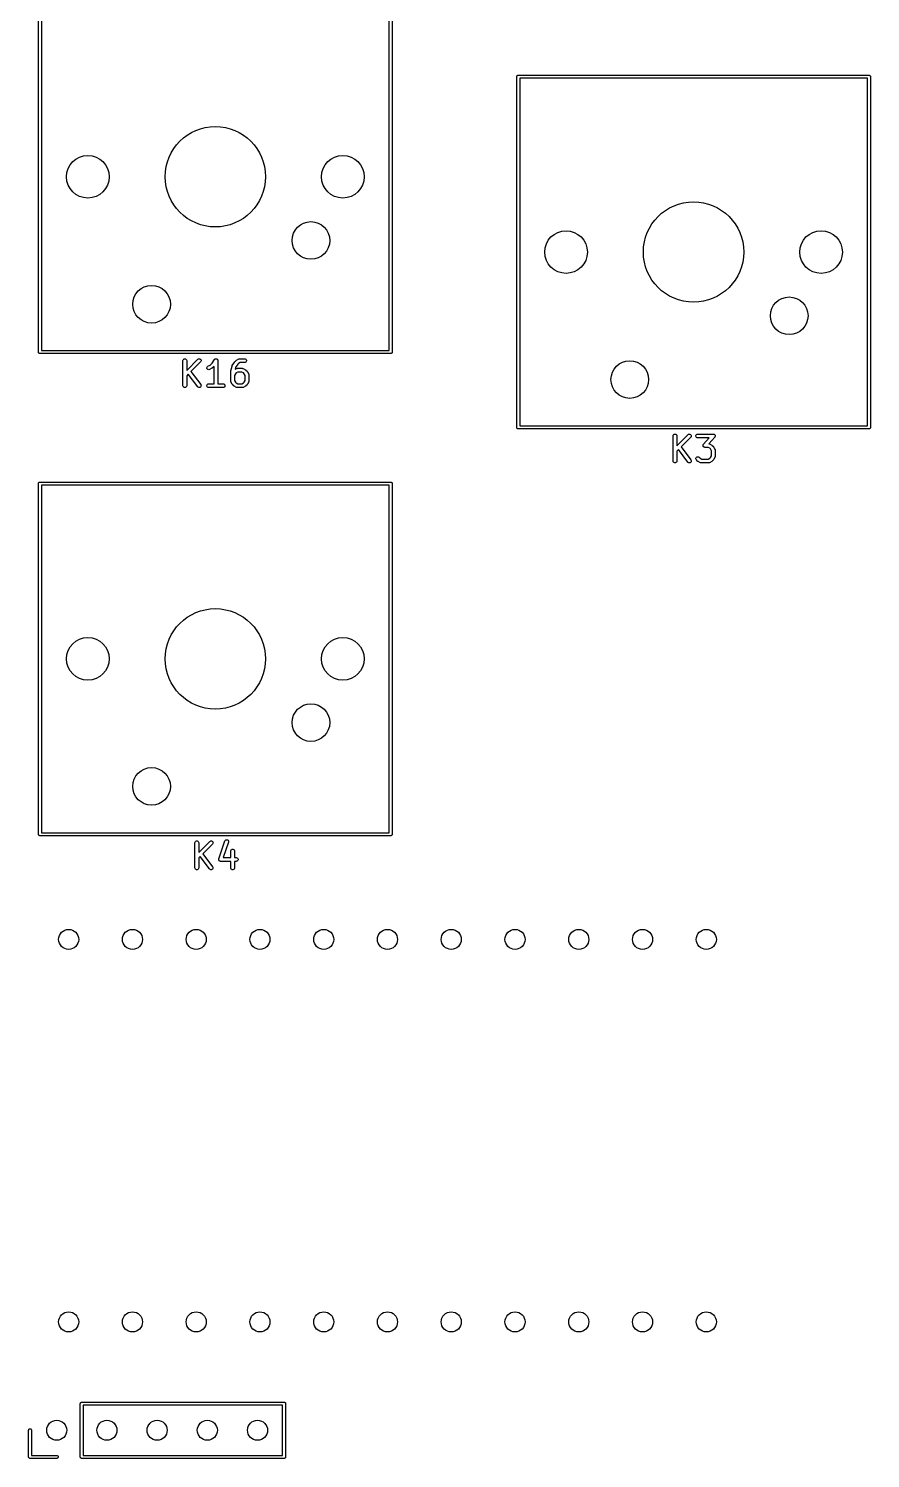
# Model space of a CAD drawing. Extents: x 77 to 205, y -111 to -14.
# Drawn here: x 133.8 to 167.3, y -110.6 to -53.6 of the extents above; entities that cross this region are included whole.
import ezdxf

# ---------------------------------------------------------------- set-up
doc = ezdxf.new("R2010")
doc.units = 0
doc.header["$MEASUREMENT"] = 0
doc.layers.add('BLACK', color=7, linetype='CONTINUOUS')

msp = doc.modelspace()

# ---------------------------------------------------------------- linework, layer by layer
at = {"layer": 'BLACK', "linetype": 'CONTINUOUS'}
for p, q in [((134.179, -66.5222), (134.179, -52.5418)), ((134.299, -52.607), (134.299, -66.457)), ((148.149, -66.457), (148.149, -52.607)), ((148.269, -52.5418), (148.269, -66.5222)), ((153.229, -55.5364), (153.231, -55.5314)), ((153.229, -55.5418), (153.229, -55.5364)), ((153.229, -69.5222), (153.229, -55.5418)), ((153.231, -55.5314), (153.232, -55.5262)), ((153.232, -55.5262), (153.234, -55.5216)), ((153.234, -55.5216), (153.236, -55.5165)), ((153.236, -55.5165), (153.24, -55.5124)), ((153.24, -55.5124), (153.242, -55.5078)), ((153.242, -55.5078), (153.246, -55.5044)), ((153.246, -55.5044), (153.25, -55.5003)), ((153.25, -55.5003), (153.254, -55.4977)), ((153.254, -55.4977), (153.259, -55.4942)), ((153.259, -55.4942), (153.264, -55.4924)), ((153.264, -55.4924), (153.268, -55.4897)), ((153.268, -55.4897), (153.273, -55.4888)), ((153.273, -55.4888), (153.278, -55.487)), ((153.278, -55.487), (153.284, -55.487)), ((153.284, -55.487), (153.284, -55.487)), ((153.284, -55.487), (167.264, -55.487)), ((153.349, -55.607), (153.349, -69.457)), ((167.199, -55.607), (153.349, -55.607)), ((167.199, -69.457), (167.199, -55.607)), ((167.264, -55.487), (167.27, -55.487)), ((167.264, -55.487), (167.264, -55.487)), ((167.27, -55.487), (167.275, -55.4888)), ((167.275, -55.4888), (167.28, -55.4897)), ((167.28, -55.4897), (167.284, -55.4924)), ((167.284, -55.4924), (167.289, -55.4942)), ((167.289, -55.4942), (167.294, -55.4977)), ((167.294, -55.4977), (167.298, -55.5003)), ((167.298, -55.5003), (167.302, -55.5044)), ((167.302, -55.5044), (167.306, -55.5078)), ((167.306, -55.5078), (167.308, -55.5125)), ((167.308, -55.5125), (167.312, -55.5165)), ((167.312, -55.5165), (167.314, -55.5215)), ((167.314, -55.5215), (167.316, -55.5262)), ((167.316, -55.5262), (167.317, -55.5314)), ((167.317, -55.5314), (167.319, -55.5364)), ((167.319, -55.5364), (167.319, -55.5417)), ((167.319, -55.5417), (167.319, -55.5418)), ((167.319, -55.5418), (167.319, -69.5222)), ((134.179, -66.5223), (134.179, -66.5222)), ((134.179, -66.5276), (134.179, -66.5223)), ((134.181, -66.5326), (134.179, -66.5276)), ((134.182, -66.5378), (134.181, -66.5326)), ((134.184, -66.5425), (134.182, -66.5378)), ((134.186, -66.5475), (134.184, -66.5425)), ((134.19, -66.5515), (134.186, -66.5475)), ((134.192, -66.5562), (134.19, -66.5515)), ((134.196, -66.5596), (134.192, -66.5562)), ((134.2, -66.5637), (134.196, -66.5596)), ((134.204, -66.5663), (134.2, -66.5637)), ((134.209, -66.5698), (134.204, -66.5663)), ((134.214, -66.5716), (134.209, -66.5698)), ((134.218, -66.5743), (134.214, -66.5716)), ((134.223, -66.5752), (134.218, -66.5743)), ((134.228, -66.577), (134.223, -66.5752)), ((134.234, -66.577), (134.228, -66.577)), ((148.214, -66.577), (134.234, -66.577)), ((134.234, -66.577), (134.234, -66.577)), ((134.299, -66.457), (148.149, -66.457)), ((148.22, -66.577), (148.214, -66.577)), ((148.214, -66.577), (148.214, -66.577)), ((148.225, -66.5752), (148.22, -66.577)), ((148.23, -66.5743), (148.225, -66.5752)), ((148.234, -66.5716), (148.23, -66.5743)), ((148.239, -66.5698), (148.234, -66.5716)), ((148.244, -66.5663), (148.239, -66.5698)), ((148.248, -66.5637), (148.244, -66.5663)), ((148.252, -66.5596), (148.248, -66.5637)), ((148.256, -66.5562), (148.252, -66.5596)), ((148.258, -66.5515), (148.256, -66.5562)), ((148.262, -66.5475), (148.258, -66.5515)), ((148.264, -66.5425), (148.262, -66.5475)), ((148.266, -66.5378), (148.264, -66.5425)), ((148.267, -66.5326), (148.266, -66.5378)), ((148.269, -66.5276), (148.267, -66.5326)), ((148.269, -66.5222), (148.269, -66.5223)), ((148.269, -66.5223), (148.269, -66.5276)), ((139.935, -66.8584), (139.939, -66.8327)), ((139.935, -67.8584), (139.935, -66.8584)), ((139.939, -66.8327), (139.952, -66.8102)), ((139.952, -66.8102), (139.972, -66.7934)), ((139.972, -66.7934), (139.997, -66.7845)), ((139.997, -66.7845), (140.023, -66.7845)), ((140.023, -66.7845), (140.047, -66.7934)), ((140.047, -66.7934), (140.067, -66.8102)), ((140.067, -66.8102), (140.08, -66.8327)), ((140.08, -66.8327), (140.085, -66.8584)), ((140.085, -67.2487), (140.528, -66.8053)), ((140.085, -66.8584), (140.085, -67.2487)), ((140.634, -66.9114), (140.252, -67.294)), ((140.528, -66.8053), (140.549, -66.7904)), ((140.549, -66.7904), (140.575, -66.7837)), ((140.575, -66.7837), (140.601, -66.7859)), ((140.601, -66.7859), (140.624, -66.7969)), ((140.624, -66.7969), (140.643, -66.8154)), ((140.649, -66.8901), (140.634, -66.9114)), ((140.643, -66.8154), (140.654, -66.839)), ((140.656, -66.8649), (140.649, -66.8901)), ((140.654, -66.839), (140.656, -66.8649)), ((140.887, -67.1396), (140.893, -67.1143)), ((140.89, -67.1655), (140.887, -67.1396)), ((140.902, -67.1888), (140.89, -67.1655)), ((140.893, -67.1143), (140.908, -67.0925)), ((140.921, -67.2067), (140.902, -67.1888)), ((140.908, -67.0925), (140.929, -67.077)), ((140.945, -67.217), (140.921, -67.2067)), ((140.929, -67.077), (141.013, -67.0348)), ((140.971, -67.2186), (140.945, -67.217)), ((140.996, -67.2112), (140.971, -67.2186)), ((141.091, -67.1636), (140.996, -67.2112)), ((141.013, -67.0348), (141.094, -66.9535)), ((141.101, -67.1564), (141.091, -67.1636)), ((141.094, -66.9535), (141.185, -66.8168)), ((141.11, -67.1495), (141.101, -67.1564)), ((141.173, -67.0871), (141.11, -67.1495)), ((141.173, -67.7834), (141.173, -67.0871)), ((141.185, -66.8168), (141.188, -66.8138)), ((141.188, -66.8138), (141.19, -66.8102)), ((141.19, -66.8102), (141.197, -66.8044)), ((141.197, -66.8044), (141.203, -66.7979)), ((141.203, -66.7979), (141.207, -66.7961)), ((141.207, -66.7961), (141.21, -66.7934)), ((141.21, -66.7934), (141.219, -66.7904)), ((141.219, -66.7904), (141.227, -66.7864)), ((141.227, -66.7864), (141.231, -66.7859)), ((141.231, -66.7859), (141.235, -66.7845)), ((141.235, -66.7845), (141.244, -66.7845)), ((141.244, -66.7845), (141.253, -66.7835)), ((141.253, -66.7835), (141.257, -66.7845)), ((141.257, -66.7845), (141.261, -66.7845)), ((141.261, -66.7845), (141.269, -66.7876)), ((141.269, -66.7876), (141.278, -66.7897)), ((141.278, -66.7897), (141.281, -66.792)), ((141.281, -66.792), (141.285, -66.7934)), ((141.285, -66.7934), (141.292, -66.7992)), ((141.292, -66.7992), (141.3, -66.8041)), ((141.3, -66.8041), (141.302, -66.8075)), ((141.302, -66.8075), (141.305, -66.8102)), ((141.305, -66.8102), (141.31, -66.8179)), ((141.31, -66.8179), (141.315, -66.8251)), ((141.315, -66.8251), (141.316, -66.8291)), ((141.316, -66.8291), (141.318, -66.8327)), ((141.318, -66.8327), (141.32, -66.8415)), ((141.32, -66.8415), (141.322, -66.8501)), ((141.322, -66.8501), (141.322, -66.8543)), ((141.322, -66.8543), (141.323, -66.8584)), ((141.323, -66.8584), (141.323, -67.7834)), ((141.842, -67.2688), (141.889, -67.0783)), ((141.889, -67.0783), (141.895, -67.0667)), ((141.895, -67.0667), (141.9, -67.0549)), ((141.9, -67.0549), (141.995, -66.912)), ((141.995, -66.912), (142, -66.9067)), ((142, -66.9067), (142.004, -66.9006)), ((142.004, -66.9006), (142.052, -66.853)), ((142.032, -67.1273), (142.013, -67.2014)), ((142.013, -67.2014), (142.071, -67.1723)), ((142.116, -67.0014), (142.032, -67.1273)), ((142.052, -66.853), (142.062, -66.8461)), ((142.062, -66.8461), (142.071, -66.8389)), ((142.071, -66.8389), (142.167, -66.7913)), ((142.071, -67.1723), (142.076, -67.171)), ((142.076, -67.171), (142.079, -67.1689)), ((142.079, -67.1689), (142.088, -67.1673)), ((142.088, -67.1673), (142.096, -67.1648)), ((142.096, -67.1648), (142.101, -67.1651)), ((142.101, -67.1651), (142.105, -67.1643)), ((142.105, -67.1643), (142.295, -67.1643)), ((142.149, -66.9676), (142.116, -67.0014)), ((142.218, -66.9334), (142.149, -66.9676)), ((142.167, -66.7913), (142.171, -66.7901)), ((142.171, -66.7901), (142.175, -66.7879)), ((142.175, -66.7879), (142.183, -66.7864)), ((142.183, -66.7864), (142.192, -66.7839)), ((142.192, -66.7839), (142.196, -66.7841)), ((142.196, -66.7841), (142.2, -66.7834)), ((142.2, -66.7834), (142.391, -66.7834)), ((142.391, -66.9334), (142.218, -66.9334)), ((142.295, -67.1643), (142.3, -67.1651)), ((142.3, -67.1651), (142.304, -67.1648)), ((142.304, -67.1648), (142.312, -67.1673)), ((142.312, -67.1673), (142.321, -67.1689)), ((142.321, -67.1689), (142.325, -67.171)), ((142.325, -67.171), (142.329, -67.1723)), ((142.329, -67.1723), (142.424, -67.2199)), ((142.391, -66.7834), (142.416, -66.7879)), ((142.416, -66.9289), (142.391, -66.9334)), ((142.416, -66.7879), (142.439, -66.8009)), ((142.439, -66.9158), (142.416, -66.9289)), ((142.439, -66.8009), (142.456, -66.8209)), ((142.456, -66.8959), (142.439, -66.9158)), ((142.456, -66.8209), (142.465, -66.8454)), ((142.465, -66.8714), (142.456, -66.8959)), ((142.465, -66.8454), (142.465, -66.8714)), ((140.144, -67.4011), (140.085, -67.4609)), ((140.085, -67.4609), (140.085, -67.8584)), ((140.521, -67.9034), (140.144, -67.4011)), ((140.252, -67.294), (140.641, -67.8134)), ((140.936, -67.7879), (140.962, -67.7834)), ((140.962, -67.7834), (141.173, -67.7834)), ((141.323, -67.7834), (141.534, -67.7834)), ((141.534, -67.7834), (141.559, -67.7879)), ((141.839, -67.287), (141.841, -67.2779)), ((141.839, -67.6679), (141.839, -67.287)), ((141.84, -67.6722), (141.839, -67.6679)), ((141.84, -67.6765), (141.84, -67.6722)), ((141.842, -67.6849), (141.84, -67.6765)), ((141.841, -67.2779), (141.842, -67.2688)), ((141.844, -67.6936), (141.842, -67.6849)), ((141.846, -67.6973), (141.844, -67.6936)), ((141.847, -67.7014), (141.846, -67.6973)), ((141.895, -67.7967), (141.847, -67.7014)), ((142.024, -67.379), (141.989, -67.4475)), ((141.989, -67.4475), (141.989, -67.6502)), ((141.989, -67.6502), (142.024, -67.7187)), ((142.054, -67.3486), (142.024, -67.379)), ((142.024, -67.7187), (142.054, -67.7491)), ((142.123, -67.3143), (142.054, -67.3486)), ((142.054, -67.7491), (142.123, -67.7834)), ((142.278, -67.3143), (142.123, -67.3143)), ((142.123, -67.7834), (142.278, -67.7834)), ((142.346, -67.3486), (142.278, -67.3143)), ((142.278, -67.7834), (142.346, -67.7491)), ((142.377, -67.379), (142.346, -67.3486)), ((142.346, -67.7491), (142.377, -67.7187)), ((142.411, -67.4475), (142.377, -67.379)), ((142.377, -67.7187), (142.411, -67.6502)), ((142.411, -67.6502), (142.411, -67.4475)), ((142.424, -67.2199), (142.434, -67.227)), ((142.434, -67.227), (142.444, -67.2339)), ((142.444, -67.2339), (142.491, -67.2815)), ((142.491, -67.2815), (142.498, -67.2914)), ((142.498, -67.2914), (142.505, -67.301)), ((142.505, -67.301), (142.553, -67.3963)), ((142.553, -67.7014), (142.505, -67.7967)), ((142.553, -67.3963), (142.554, -67.4004)), ((142.554, -67.6973), (142.553, -67.7014)), ((142.554, -67.4004), (142.556, -67.4042)), ((142.556, -67.6936), (142.554, -67.6973)), ((142.556, -67.4042), (142.558, -67.4128)), ((142.558, -67.6849), (142.556, -67.6936)), ((142.558, -67.4128), (142.56, -67.4212)), ((142.56, -67.6765), (142.558, -67.6849)), ((142.56, -67.4212), (142.56, -67.4255)), ((142.56, -67.4255), (142.561, -67.4298)), ((142.561, -67.6679), (142.56, -67.6722)), ((142.56, -67.6722), (142.56, -67.6765)), ((142.561, -67.4298), (142.561, -67.6679)), ((139.939, -67.884), (139.935, -67.8584)), ((139.952, -67.9066), (139.939, -67.884)), ((139.972, -67.9233), (139.952, -67.9066)), ((139.997, -67.9322), (139.972, -67.9233)), ((140.023, -67.9322), (139.997, -67.9322)), ((140.047, -67.9233), (140.023, -67.9322)), ((140.067, -67.9066), (140.047, -67.9233)), ((140.08, -67.884), (140.067, -67.9066)), ((140.085, -67.8584), (140.08, -67.884)), ((140.54, -67.9212), (140.521, -67.9034)), ((140.564, -67.9314), (140.54, -67.9212)), ((140.59, -67.9328), (140.564, -67.9314)), ((140.615, -67.9253), (140.59, -67.9328)), ((140.636, -67.9097), (140.615, -67.9253)), ((140.65, -67.8878), (140.636, -67.9097)), ((140.641, -67.8134), (140.653, -67.8366)), ((140.656, -67.8625), (140.65, -67.8878)), ((140.653, -67.8366), (140.656, -67.8625)), ((140.888, -67.8454), (140.897, -67.8209)), ((140.888, -67.8714), (140.888, -67.8454)), ((140.897, -67.8959), (140.888, -67.8714)), ((140.897, -67.8209), (140.914, -67.8009)), ((140.914, -67.9158), (140.897, -67.8959)), ((140.914, -67.8009), (140.936, -67.7879)), ((140.936, -67.9289), (140.914, -67.9158)), ((140.962, -67.9334), (140.936, -67.9289)), ((141.534, -67.9334), (140.962, -67.9334)), ((141.559, -67.9289), (141.534, -67.9334)), ((141.559, -67.7879), (141.582, -67.8009)), ((141.582, -67.9158), (141.559, -67.9289)), ((141.582, -67.8009), (141.598, -67.8209)), ((141.598, -67.8959), (141.582, -67.9158)), ((141.598, -67.8209), (141.607, -67.8454)), ((141.607, -67.8714), (141.598, -67.8959)), ((141.607, -67.8454), (141.607, -67.8714)), ((141.902, -67.8063), (141.895, -67.7967)), ((141.909, -67.8162), (141.902, -67.8063)), ((141.957, -67.8638), (141.909, -67.8162)), ((141.967, -67.8707), (141.957, -67.8638)), ((141.976, -67.8778), (141.967, -67.8707)), ((142.071, -67.9255), (141.976, -67.8778)), ((142.076, -67.9267), (142.071, -67.9255)), ((142.079, -67.9289), (142.076, -67.9267)), ((142.088, -67.9304), (142.079, -67.9289)), ((142.096, -67.9329), (142.088, -67.9304)), ((142.101, -67.9326), (142.096, -67.9329)), ((142.105, -67.9334), (142.101, -67.9326)), ((142.295, -67.9334), (142.105, -67.9334)), ((142.3, -67.9326), (142.295, -67.9334)), ((142.304, -67.9329), (142.3, -67.9326)), ((142.312, -67.9304), (142.304, -67.9329)), ((142.321, -67.9289), (142.312, -67.9304)), ((142.325, -67.9267), (142.321, -67.9289)), ((142.329, -67.9255), (142.325, -67.9267)), ((142.424, -67.8778), (142.329, -67.9255)), ((142.434, -67.8707), (142.424, -67.8778)), ((142.444, -67.8638), (142.434, -67.8707)), ((142.491, -67.8162), (142.444, -67.8638)), ((142.498, -67.8063), (142.491, -67.8162)), ((142.505, -67.7967), (142.498, -67.8063)), ((153.349, -69.457), (167.199, -69.457)), ((153.229, -69.5223), (153.229, -69.5222)), ((153.229, -69.5276), (153.229, -69.5223)), ((153.231, -69.5326), (153.229, -69.5276)), ((153.232, -69.5378), (153.231, -69.5326)), ((153.234, -69.5425), (153.232, -69.5378)), ((153.236, -69.5475), (153.234, -69.5425)), ((153.24, -69.5515), (153.236, -69.5475)), ((153.242, -69.5562), (153.24, -69.5515)), ((153.246, -69.5596), (153.242, -69.5562)), ((153.25, -69.5637), (153.246, -69.5596)), ((153.254, -69.5663), (153.25, -69.5637)), ((153.259, -69.5698), (153.254, -69.5663)), ((153.264, -69.5716), (153.259, -69.5698)), ((153.268, -69.5743), (153.264, -69.5716)), ((153.273, -69.5752), (153.268, -69.5743)), ((153.278, -69.577), (153.273, -69.5752)), ((153.284, -69.577), (153.278, -69.577)), ((167.264, -69.577), (153.284, -69.577)), ((153.284, -69.577), (153.284, -69.577)), ((159.461, -69.8584), (159.465, -69.8327)), ((159.461, -70.8584), (159.461, -69.8584)), ((159.465, -69.8327), (159.478, -69.8102)), ((159.478, -69.8102), (159.498, -69.7934)), ((159.498, -69.7934), (159.523, -69.7845)), ((159.523, -69.7845), (159.549, -69.7845)), ((159.549, -69.7845), (159.573, -69.7934)), ((159.573, -69.7934), (159.593, -69.8102)), ((159.593, -69.8102), (159.606, -69.8327)), ((159.606, -69.8327), (159.611, -69.8584)), ((159.611, -70.2487), (160.054, -69.8053)), ((159.611, -69.8584), (159.611, -70.2487)), ((160.16, -69.9114), (159.778, -70.294)), ((160.054, -69.8053), (160.076, -69.7904)), ((160.076, -69.7904), (160.101, -69.7837)), ((160.101, -69.7837), (160.127, -69.7859)), ((160.127, -69.7859), (160.15, -69.7969)), ((160.15, -69.7969), (160.169, -69.8154)), ((160.175, -69.8901), (160.16, -69.9114)), ((160.169, -69.8154), (160.18, -69.839)), ((160.182, -69.8649), (160.175, -69.8901)), ((160.18, -69.839), (160.182, -69.8649)), ((160.367, -69.8454), (160.376, -69.8209)), ((160.367, -69.8714), (160.367, -69.8454)), ((160.376, -69.8959), (160.367, -69.8714)), ((160.376, -69.8209), (160.392, -69.8009)), ((160.392, -69.9158), (160.376, -69.8959)), ((160.392, -69.8009), (160.415, -69.7879)), ((160.415, -69.9289), (160.392, -69.9158)), ((160.415, -69.7879), (160.441, -69.7834)), ((160.441, -69.9334), (160.415, -69.9289)), ((160.441, -69.7834), (161.06, -69.7834)), ((160.894, -69.9334), (160.441, -69.9334)), ((160.67, -70.1899), (160.894, -69.9334)), ((161.116, -69.9078), (160.889, -70.1678)), ((161.06, -69.7834), (161.067, -69.7847)), ((161.067, -69.7847), (161.074, -69.7848)), ((161.074, -69.7848), (161.08, -69.7869)), ((161.08, -69.7869), (161.085, -69.7879)), ((161.085, -69.7879), (161.092, -69.7916)), ((161.092, -69.7916), (161.099, -69.7942)), ((161.099, -69.7942), (161.103, -69.798)), ((161.103, -69.798), (161.108, -69.8009)), ((161.108, -69.8009), (161.113, -69.8065)), ((161.113, -69.8065), (161.118, -69.8114)), ((161.12, -69.9015), (161.116, -69.9078)), ((161.118, -69.8114), (161.121, -69.8164)), ((161.125, -69.8959), (161.12, -69.9015)), ((161.121, -69.8164), (161.125, -69.8209)), ((161.125, -69.8209), (161.127, -69.8278)), ((161.127, -69.8904), (161.125, -69.8959)), ((161.127, -69.8278), (161.131, -69.8342)), ((161.13, -69.8855), (161.127, -69.8904)), ((161.131, -69.8783), (161.13, -69.8855)), ((161.131, -69.8342), (161.132, -69.8399)), ((161.134, -69.8714), (161.131, -69.8783)), ((161.132, -69.8399), (161.134, -69.8454)), ((161.134, -69.8454), (161.134, -69.8527)), ((161.134, -69.8527), (161.135, -69.8599)), ((161.135, -69.8599), (161.134, -69.8656)), ((161.134, -69.8656), (161.134, -69.8714)), ((167.27, -69.577), (167.264, -69.577)), ((167.264, -69.577), (167.264, -69.577)), ((167.275, -69.5752), (167.27, -69.577)), ((167.28, -69.5743), (167.275, -69.5752)), ((167.284, -69.5716), (167.28, -69.5743)), ((167.289, -69.5698), (167.284, -69.5716)), ((167.294, -69.5663), (167.289, -69.5698)), ((167.298, -69.5637), (167.294, -69.5663)), ((167.302, -69.5596), (167.298, -69.5637)), ((167.306, -69.5562), (167.302, -69.5596)), ((167.308, -69.5515), (167.306, -69.5562)), ((167.312, -69.5475), (167.308, -69.5515)), ((167.314, -69.5425), (167.312, -69.5475)), ((167.316, -69.5378), (167.314, -69.5425)), ((167.317, -69.5326), (167.316, -69.5378)), ((167.319, -69.5276), (167.317, -69.5326)), ((167.319, -69.5222), (167.319, -69.5223)), ((167.319, -69.5223), (167.319, -69.5276)), ((159.671, -70.4011), (159.611, -70.4609)), ((159.611, -70.4609), (159.611, -70.8584)), ((160.047, -70.9034), (159.671, -70.4011)), ((159.778, -70.294), (160.167, -70.8134)), ((160.651, -70.2378), (160.653, -70.2321)), ((160.653, -70.245), (160.651, -70.2378)), ((160.653, -70.2263), (160.655, -70.2194)), ((160.653, -70.2321), (160.653, -70.2263)), ((160.653, -70.2524), (160.653, -70.245)), ((160.654, -70.2578), (160.653, -70.2524)), ((160.655, -70.2635), (160.654, -70.2578)), ((160.655, -70.2194), (160.656, -70.2122)), ((160.659, -70.2699), (160.655, -70.2635)), ((160.656, -70.2122), (160.659, -70.2073)), ((160.659, -70.2073), (160.661, -70.2018)), ((160.661, -70.2768), (160.659, -70.2699)), ((160.661, -70.2018), (160.666, -70.1962)), ((160.665, -70.2813), (160.661, -70.2768)), ((160.668, -70.2863), (160.665, -70.2813)), ((160.666, -70.1962), (160.67, -70.1899)), ((160.673, -70.2912), (160.668, -70.2863)), ((160.678, -70.2968), (160.673, -70.2912)), ((160.683, -70.2997), (160.678, -70.2968)), ((160.688, -70.3035), (160.683, -70.2997)), ((160.694, -70.3061), (160.688, -70.3035)), ((160.701, -70.3098), (160.694, -70.3061)), ((160.706, -70.3108), (160.701, -70.3098)), ((160.712, -70.3129), (160.706, -70.3108)), ((160.719, -70.3131), (160.712, -70.3129)), ((160.726, -70.3143), (160.719, -70.3131)), ((160.852, -70.3143), (160.726, -70.3143)), ((160.92, -70.3486), (160.852, -70.3143)), ((160.889, -70.1678), (160.895, -70.1689)), ((160.895, -70.1689), (160.899, -70.171)), ((160.899, -70.171), (160.903, -70.1723)), ((160.903, -70.1723), (160.998, -70.2199)), ((160.95, -70.379), (160.92, -70.3486)), ((160.985, -70.4475), (160.95, -70.379)), ((160.985, -70.6502), (160.985, -70.4475)), ((160.998, -70.2199), (161.008, -70.227)), ((161.008, -70.227), (161.018, -70.2339)), ((161.018, -70.2339), (161.065, -70.2815)), ((161.065, -70.2815), (161.072, -70.2914)), ((161.072, -70.2914), (161.079, -70.301)), ((161.079, -70.301), (161.127, -70.3963)), ((161.127, -70.3963), (161.128, -70.4004)), ((161.128, -70.4004), (161.13, -70.4042)), ((161.13, -70.4042), (161.132, -70.4128)), ((161.132, -70.4128), (161.134, -70.4212)), ((161.134, -70.4212), (161.134, -70.4255)), ((161.134, -70.4255), (161.135, -70.4298)), ((161.135, -70.4298), (161.135, -70.6679)), ((159.465, -70.884), (159.461, -70.8584)), ((159.478, -70.9066), (159.465, -70.884)), ((159.498, -70.9233), (159.478, -70.9066)), ((159.523, -70.9322), (159.498, -70.9233)), ((159.549, -70.9322), (159.523, -70.9322)), ((159.573, -70.9233), (159.549, -70.9322)), ((159.593, -70.9066), (159.573, -70.9233)), ((159.606, -70.884), (159.593, -70.9066)), ((159.611, -70.8584), (159.606, -70.884)), ((160.066, -70.9212), (160.047, -70.9034)), ((160.09, -70.9314), (160.066, -70.9212)), ((160.116, -70.9328), (160.09, -70.9314)), ((160.141, -70.9253), (160.116, -70.9328)), ((160.162, -70.9097), (160.141, -70.9253)), ((160.176, -70.8878), (160.162, -70.9097)), ((160.167, -70.8134), (160.179, -70.8366)), ((160.182, -70.8625), (160.176, -70.8878)), ((160.179, -70.8366), (160.182, -70.8625)), ((160.366, -70.7697), (160.368, -70.7437)), ((160.373, -70.7948), (160.366, -70.7697)), ((160.368, -70.7437), (160.379, -70.7201)), ((160.388, -70.8162), (160.373, -70.7948)), ((160.379, -70.7201), (160.398, -70.7017)), ((160.435, -70.8638), (160.388, -70.8162)), ((160.398, -70.7017), (160.421, -70.6907)), ((160.421, -70.6907), (160.447, -70.6884)), ((160.445, -70.8707), (160.435, -70.8638)), ((160.455, -70.8778), (160.445, -70.8707)), ((160.447, -70.6884), (160.472, -70.6952)), ((160.55, -70.9255), (160.455, -70.8778)), ((160.472, -70.6952), (160.494, -70.7101)), ((160.494, -70.7101), (160.533, -70.7491)), ((160.533, -70.7491), (160.601, -70.7834)), ((160.554, -70.9267), (160.55, -70.9255)), ((160.558, -70.9289), (160.554, -70.9267)), ((160.567, -70.9304), (160.558, -70.9289)), ((160.575, -70.9329), (160.567, -70.9304)), ((160.579, -70.9326), (160.575, -70.9329)), ((160.584, -70.9334), (160.579, -70.9326)), ((160.869, -70.9334), (160.584, -70.9334)), ((160.601, -70.7834), (160.852, -70.7834)), ((160.852, -70.7834), (160.92, -70.7491)), ((160.873, -70.9326), (160.869, -70.9334)), ((160.878, -70.9329), (160.873, -70.9326)), ((160.886, -70.9304), (160.878, -70.9329)), ((160.895, -70.9289), (160.886, -70.9304)), ((160.899, -70.9267), (160.895, -70.9289)), ((160.903, -70.9255), (160.899, -70.9267)), ((160.998, -70.8778), (160.903, -70.9255)), ((160.92, -70.7491), (160.95, -70.7187)), ((160.95, -70.7187), (160.985, -70.6502)), ((161.008, -70.8707), (160.998, -70.8778)), ((161.018, -70.8638), (161.008, -70.8707)), ((161.065, -70.8162), (161.018, -70.8638)), ((161.072, -70.8063), (161.065, -70.8162)), ((161.079, -70.7967), (161.072, -70.8063)), ((161.127, -70.7014), (161.079, -70.7967)), ((161.128, -70.6973), (161.127, -70.7014)), ((161.13, -70.6936), (161.128, -70.6973)), ((161.132, -70.6849), (161.13, -70.6936)), ((161.134, -70.6765), (161.132, -70.6849)), ((161.135, -70.6679), (161.134, -70.6722)), ((161.134, -70.6722), (161.134, -70.6765)), ((134.179, -71.7444), (134.181, -71.7394)), ((134.179, -71.7498), (134.179, -71.7444)), ((134.179, -85.7302), (134.179, -71.7498)), ((134.181, -71.7394), (134.182, -71.7342)), ((134.182, -71.7342), (134.184, -71.7296)), ((134.184, -71.7296), (134.186, -71.7245)), ((134.186, -71.7245), (134.19, -71.7204)), ((134.19, -71.7204), (134.192, -71.7158)), ((134.192, -71.7158), (134.196, -71.7124)), ((134.196, -71.7124), (134.2, -71.7083)), ((134.2, -71.7083), (134.204, -71.7057)), ((134.204, -71.7057), (134.209, -71.7022)), ((134.209, -71.7022), (134.214, -71.7004)), ((134.214, -71.7004), (134.218, -71.6977)), ((134.218, -71.6977), (134.223, -71.6968)), ((134.223, -71.6968), (134.228, -71.695)), ((134.228, -71.695), (134.234, -71.695)), ((134.234, -71.695), (134.234, -71.695)), ((134.234, -71.695), (148.214, -71.695)), ((148.214, -71.695), (148.22, -71.695)), ((148.214, -71.695), (148.214, -71.695)), ((148.22, -71.695), (148.225, -71.6968)), ((148.225, -71.6968), (148.23, -71.6977)), ((148.23, -71.6977), (148.234, -71.7004)), ((148.234, -71.7004), (148.239, -71.7022)), ((148.239, -71.7022), (148.244, -71.7057)), ((148.244, -71.7057), (148.248, -71.7083)), ((148.248, -71.7083), (148.252, -71.7124)), ((148.252, -71.7124), (148.256, -71.7158)), ((148.256, -71.7158), (148.258, -71.7205)), ((148.258, -71.7205), (148.262, -71.7245)), ((148.262, -71.7245), (148.264, -71.7295)), ((148.264, -71.7295), (148.266, -71.7342)), ((148.266, -71.7342), (148.267, -71.7394)), ((148.267, -71.7394), (148.269, -71.7444)), ((148.269, -71.7444), (148.269, -71.7497)), ((148.269, -71.7497), (148.269, -71.7498)), ((148.269, -71.7498), (148.269, -85.7302)), ((134.299, -71.815), (134.299, -85.665)), ((148.149, -71.815), (134.299, -71.815)), ((148.149, -85.665), (148.149, -71.815)), ((134.179, -85.7303), (134.179, -85.7302)), ((134.179, -85.7356), (134.179, -85.7303)), ((134.181, -85.7406), (134.179, -85.7356)), ((134.182, -85.7458), (134.181, -85.7406)), ((134.184, -85.7505), (134.182, -85.7458)), ((134.186, -85.7555), (134.184, -85.7505)), ((134.19, -85.7595), (134.186, -85.7555)), ((134.192, -85.7642), (134.19, -85.7595)), ((134.196, -85.7676), (134.192, -85.7642)), ((134.2, -85.7717), (134.196, -85.7676)), ((134.204, -85.7743), (134.2, -85.7717)), ((134.209, -85.7778), (134.204, -85.7743)), ((134.214, -85.7796), (134.209, -85.7778)), ((134.218, -85.7823), (134.214, -85.7796)), ((134.223, -85.7832), (134.218, -85.7823)), ((134.228, -85.785), (134.223, -85.7832)), ((134.234, -85.785), (134.228, -85.785)), ((148.214, -85.785), (134.234, -85.785)), ((134.234, -85.785), (134.234, -85.785)), ((134.299, -85.665), (148.149, -85.665)), ((140.428, -86.0182), (140.448, -86.0014)), ((140.448, -86.0014), (140.473, -85.9925)), ((140.473, -85.9925), (140.499, -85.9925)), ((140.499, -85.9925), (140.523, -86.0014)), ((140.523, -86.0014), (140.543, -86.0182)), ((140.561, -86.4567), (141.004, -86.0133)), ((141.004, -86.0133), (141.026, -85.9984)), ((141.026, -85.9984), (141.051, -85.9917)), ((141.051, -85.9917), (141.077, -85.9939)), ((141.077, -85.9939), (141.1, -86.0049)), ((141.1, -86.0049), (141.119, -86.0234)), ((141.367, -86.7093), (141.605, -85.995)), ((141.605, -85.995), (141.618, -85.9721)), ((141.618, -85.9721), (141.637, -85.9549)), ((141.637, -85.9549), (141.661, -85.9453)), ((141.661, -85.9453), (141.687, -85.9446)), ((141.687, -85.9446), (141.712, -85.9528)), ((141.712, -85.9528), (141.732, -85.969)), ((141.732, -85.969), (141.746, -85.9912)), ((141.746, -85.9912), (141.751, -86.0167)), ((148.22, -85.785), (148.214, -85.785)), ((148.214, -85.785), (148.214, -85.785)), ((148.225, -85.7832), (148.22, -85.785)), ((148.23, -85.7823), (148.225, -85.7832)), ((148.234, -85.7796), (148.23, -85.7823)), ((148.239, -85.7778), (148.234, -85.7796)), ((148.244, -85.7743), (148.239, -85.7778)), ((148.248, -85.7717), (148.244, -85.7743)), ((148.252, -85.7676), (148.248, -85.7717)), ((148.256, -85.7642), (148.252, -85.7676)), ((148.258, -85.7595), (148.256, -85.7642)), ((148.262, -85.7555), (148.258, -85.7595)), ((148.264, -85.7505), (148.262, -85.7555)), ((148.266, -85.7458), (148.264, -85.7505)), ((148.267, -85.7406), (148.266, -85.7458)), ((148.269, -85.7356), (148.267, -85.7406)), ((148.269, -85.7302), (148.269, -85.7303)), ((148.269, -85.7303), (148.269, -85.7356)), ((140.411, -86.0664), (140.415, -86.0407)), ((140.411, -87.0664), (140.411, -86.0664)), ((140.415, -86.0407), (140.428, -86.0182)), ((140.543, -86.0182), (140.556, -86.0407)), ((140.556, -86.0407), (140.561, -86.0664)), ((140.561, -86.0664), (140.561, -86.4567)), ((141.11, -86.1194), (140.728, -86.502)), ((140.728, -86.502), (141.117, -87.0214)), ((141.125, -86.0981), (141.11, -86.1194)), ((141.119, -86.0234), (141.13, -86.047)), ((141.132, -86.0729), (141.125, -86.0981)), ((141.13, -86.047), (141.132, -86.0729)), ((141.748, -86.0425), (141.542, -86.658)), ((141.751, -86.0167), (141.748, -86.0425)), ((141.839, -86.3997), (141.844, -86.3741)), ((141.839, -86.658), (141.839, -86.3997)), ((141.844, -86.3741), (141.857, -86.3515)), ((141.857, -86.3515), (141.877, -86.3348)), ((141.877, -86.3348), (141.901, -86.3259)), ((141.901, -86.3259), (141.927, -86.3259)), ((141.927, -86.3259), (141.952, -86.3348)), ((141.952, -86.3348), (141.972, -86.3515)), ((141.972, -86.3515), (141.985, -86.3741)), ((141.985, -86.3741), (141.989, -86.3997)), ((141.989, -86.3997), (141.989, -86.658)), ((140.415, -87.092), (140.411, -87.0664)), ((140.428, -87.1146), (140.415, -87.092)), ((140.448, -87.1313), (140.428, -87.1146)), ((140.473, -87.1402), (140.448, -87.1313)), ((140.499, -87.1402), (140.473, -87.1402)), ((140.523, -87.1313), (140.499, -87.1402)), ((140.543, -87.1146), (140.523, -87.1313)), ((140.556, -87.092), (140.543, -87.1146)), ((140.561, -87.0664), (140.556, -87.092)), ((140.621, -86.6091), (140.561, -86.6689)), ((140.561, -86.6689), (140.561, -87.0664)), ((140.997, -87.1114), (140.621, -86.6091)), ((141.016, -87.1292), (140.997, -87.1114)), ((141.04, -87.1394), (141.016, -87.1292)), ((141.066, -87.1408), (141.04, -87.1394)), ((141.091, -87.1333), (141.066, -87.1408)), ((141.112, -87.1177), (141.091, -87.1333)), ((141.126, -87.0958), (141.112, -87.1177)), ((141.117, -87.0214), (141.129, -87.0446)), ((141.132, -87.0705), (141.126, -87.0958)), ((141.129, -87.0446), (141.132, -87.0705)), ((141.363, -86.7351), (141.364, -86.7276)), ((141.364, -86.7405), (141.363, -86.7351)), ((141.364, -86.72), (141.366, -86.7148)), ((141.364, -86.7276), (141.364, -86.72)), ((141.364, -86.7461), (141.364, -86.7405)), ((141.367, -86.7532), (141.364, -86.7461)), ((141.366, -86.7148), (141.367, -86.7093)), ((141.369, -86.7606), (141.367, -86.7532)), ((141.371, -86.7653), (141.369, -86.7606)), ((141.373, -86.7705), (141.371, -86.7653)), ((141.378, -86.7764), (141.373, -86.7705)), ((141.382, -86.7828), (141.378, -86.7764)), ((141.387, -86.7863), (141.382, -86.7828)), ((141.39, -86.7905), (141.387, -86.7863)), ((141.397, -86.7943), (141.39, -86.7905)), ((141.403, -86.799), (141.397, -86.7943)), ((141.408, -86.8008), (141.403, -86.799)), ((141.413, -86.8035), (141.408, -86.8008)), ((141.42, -86.8048), (141.413, -86.8035)), ((141.427, -86.8072), (141.42, -86.8048)), ((141.433, -86.8071), (141.427, -86.8072)), ((141.438, -86.808), (141.433, -86.8071)), ((141.839, -86.808), (141.438, -86.808)), ((141.542, -86.658), (141.839, -86.658)), ((141.839, -87.0664), (141.839, -86.808)), ((141.844, -87.092), (141.839, -87.0664)), ((141.857, -87.1146), (141.844, -87.092)), ((141.877, -87.1313), (141.857, -87.1146)), ((141.901, -87.1402), (141.877, -87.1313)), ((141.927, -87.1402), (141.901, -87.1402)), ((141.952, -87.1313), (141.927, -87.1402)), ((141.972, -87.1146), (141.952, -87.1313)), ((141.985, -87.092), (141.972, -87.1146)), ((141.989, -87.0664), (141.985, -87.092)), ((141.989, -86.658), (142.057, -86.658)), ((142.057, -86.808), (141.989, -86.808)), ((141.989, -86.808), (141.989, -87.0664)), ((142.057, -86.658), (142.083, -86.6626)), ((142.083, -86.8035), (142.057, -86.808)), ((142.083, -86.6626), (142.106, -86.6756)), ((142.106, -86.7905), (142.083, -86.8035)), ((142.106, -86.6756), (142.122, -86.6955)), ((142.122, -86.7705), (142.106, -86.7905)), ((142.122, -86.6955), (142.131, -86.72)), ((142.131, -86.7461), (142.122, -86.7705)), ((142.131, -86.72), (142.131, -86.7461)), ((135.846, -108.403), (135.848, -108.398)), ((135.846, -108.409), (135.846, -108.403)), ((135.846, -110.539), (135.846, -108.409)), ((135.848, -108.398), (135.849, -108.393)), ((135.849, -108.393), (135.851, -108.389)), ((135.851, -108.389), (135.853, -108.384)), ((135.853, -108.384), (135.857, -108.379)), ((135.857, -108.379), (135.859, -108.375)), ((135.859, -108.375), (135.863, -108.371)), ((135.863, -108.371), (135.867, -108.367)), ((135.867, -108.367), (135.871, -108.365)), ((135.871, -108.365), (135.876, -108.361)), ((135.876, -108.361), (135.881, -108.359)), ((135.881, -108.359), (135.885, -108.357)), ((135.885, -108.357), (135.89, -108.356)), ((135.89, -108.356), (135.895, -108.354)), ((135.895, -108.354), (135.901, -108.354)), ((135.901, -108.354), (135.901, -108.354)), ((135.901, -108.354), (143.971, -108.354)), ((135.966, -108.474), (135.966, -110.474)), ((143.906, -108.474), (135.966, -108.474)), ((143.906, -110.474), (143.906, -108.474)), ((143.971, -108.354), (143.977, -108.354)), ((143.971, -108.354), (143.971, -108.354)), ((143.977, -108.354), (143.982, -108.356)), ((143.982, -108.356), (143.987, -108.357)), ((143.987, -108.357), (143.991, -108.359)), ((143.991, -108.359), (143.996, -108.361)), ((143.996, -108.361), (144.001, -108.365)), ((144.001, -108.365), (144.005, -108.367)), ((144.005, -108.367), (144.009, -108.371)), ((144.009, -108.371), (144.013, -108.375)), ((144.013, -108.375), (144.015, -108.379)), ((144.015, -108.379), (144.019, -108.384)), ((144.019, -108.384), (144.021, -108.389)), ((144.021, -108.389), (144.023, -108.393)), ((144.023, -108.393), (144.024, -108.398)), ((144.024, -108.398), (144.026, -108.403)), ((144.026, -108.403), (144.026, -108.409)), ((144.026, -108.409), (144.026, -108.409)), ((144.026, -108.409), (144.026, -110.539)), ((133.786, -109.469), (133.789, -109.453)), ((133.786, -110.539), (133.786, -109.469)), ((133.789, -109.453), (133.799, -109.435)), ((133.799, -109.435), (133.816, -109.421)), ((133.816, -109.421), (133.835, -109.414)), ((133.835, -109.414), (133.857, -109.414)), ((133.857, -109.414), (133.876, -109.421)), ((133.876, -109.421), (133.893, -109.435)), ((133.893, -109.435), (133.903, -109.453)), ((133.903, -109.453), (133.906, -109.469)), ((133.906, -109.469), (133.906, -110.474)), ((133.906, -110.474), (134.911, -110.474)), ((134.911, -110.474), (134.927, -110.477)), ((134.927, -110.477), (134.945, -110.487)), ((134.945, -110.487), (134.959, -110.504)), ((134.959, -110.504), (134.966, -110.523)), ((135.966, -110.474), (143.906, -110.474)), ((133.786, -110.545), (133.786, -110.539)), ((133.786, -110.539), (133.786, -110.539)), ((133.788, -110.55), (133.786, -110.545)), ((133.789, -110.555), (133.788, -110.55)), ((133.791, -110.559), (133.789, -110.555)), ((133.793, -110.564), (133.791, -110.559)), ((133.797, -110.569), (133.793, -110.564)), ((133.799, -110.573), (133.797, -110.569)), ((133.803, -110.577), (133.799, -110.573)), ((133.807, -110.581), (133.803, -110.577)), ((133.811, -110.583), (133.807, -110.581)), ((133.816, -110.587), (133.811, -110.583)), ((133.821, -110.589), (133.816, -110.587)), ((133.825, -110.591), (133.821, -110.589)), ((133.83, -110.592), (133.825, -110.591)), ((133.835, -110.594), (133.83, -110.592)), ((133.841, -110.594), (133.835, -110.594)), ((134.911, -110.594), (133.841, -110.594)), ((133.841, -110.594), (133.841, -110.594)), ((134.927, -110.591), (134.911, -110.594)), ((134.945, -110.581), (134.927, -110.591)), ((134.959, -110.564), (134.945, -110.581)), ((134.966, -110.545), (134.959, -110.564)), ((134.966, -110.523), (134.966, -110.545)), ((135.846, -110.545), (135.846, -110.539)), ((135.846, -110.539), (135.846, -110.539)), ((135.848, -110.55), (135.846, -110.545)), ((135.849, -110.555), (135.848, -110.55)), ((135.851, -110.559), (135.849, -110.555)), ((135.853, -110.564), (135.851, -110.559)), ((135.857, -110.569), (135.853, -110.564)), ((135.859, -110.573), (135.857, -110.569)), ((135.863, -110.577), (135.859, -110.573)), ((135.867, -110.581), (135.863, -110.577)), ((135.871, -110.583), (135.867, -110.581)), ((135.876, -110.587), (135.871, -110.583)), ((135.881, -110.589), (135.876, -110.587)), ((135.885, -110.591), (135.881, -110.589)), ((135.89, -110.592), (135.885, -110.591)), ((135.895, -110.594), (135.89, -110.592)), ((135.901, -110.594), (135.895, -110.594)), ((143.971, -110.594), (135.901, -110.594)), ((135.901, -110.594), (135.901, -110.594)), ((143.977, -110.594), (143.971, -110.594)), ((143.971, -110.594), (143.971, -110.594)), ((143.982, -110.592), (143.977, -110.594)), ((143.987, -110.591), (143.982, -110.592)), ((143.991, -110.589), (143.987, -110.591)), ((143.996, -110.587), (143.991, -110.589)), ((144.001, -110.583), (143.996, -110.587)), ((144.005, -110.581), (144.001, -110.583)), ((144.009, -110.577), (144.005, -110.581)), ((144.013, -110.573), (144.009, -110.577)), ((144.015, -110.569), (144.013, -110.573)), ((144.019, -110.564), (144.015, -110.569)), ((144.021, -110.559), (144.019, -110.564)), ((144.023, -110.555), (144.021, -110.559)), ((144.024, -110.55), (144.023, -110.555)), ((144.026, -110.545), (144.024, -110.55)), ((144.026, -110.539), (144.026, -110.539)), ((144.026, -110.539), (144.026, -110.545))]:
    msp.add_line(p, q, dxfattribs=at)
at = {"layer": 'BLACK'}
for centre, radius in [((141.224, -59.532), 2), ((136.144, -59.532), 0.85), ((146.304, -59.532), 0.85), ((160.274, -62.532), 2), ((145.034, -62.072), 0.75), ((155.194, -62.532), 0.85), ((165.354, -62.532), 0.85), ((138.684, -64.612), 0.75), ((164.084, -65.072), 0.75), ((157.734, -67.612), 0.75), ((141.224, -78.74), 2), ((136.144, -78.74), 0.85), ((146.304, -78.74), 0.85), ((145.034, -81.28), 0.75), ((138.684, -83.82), 0.75), ((135.382, -89.916), 0.4), ((137.922, -89.916), 0.4), ((140.462, -89.916), 0.4), ((143.002, -89.916), 0.4), ((145.542, -89.916), 0.4), ((148.082, -89.916), 0.4), ((150.622, -89.916), 0.4), ((153.162, -89.916), 0.4), ((155.702, -89.916), 0.4), ((158.242, -89.916), 0.4), ((160.782, -89.916), 0.4), ((135.382, -105.156), 0.4), ((137.922, -105.156), 0.4), ((140.462, -105.156), 0.4), ((143.002, -105.156), 0.4), ((145.542, -105.156), 0.4), ((148.082, -105.156), 0.4), ((150.622, -105.156), 0.4), ((153.162, -105.156), 0.4), ((155.702, -105.156), 0.4), ((158.242, -105.156), 0.4), ((160.782, -105.156), 0.4), ((134.906, -109.474), 0.4), ((136.906, -109.474), 0.4), ((138.906, -109.474), 0.4), ((140.906, -109.474), 0.4), ((142.906, -109.474), 0.4)]:
    msp.add_circle(centre, radius, dxfattribs=at)

doc.saveas('drawing.dxf')
